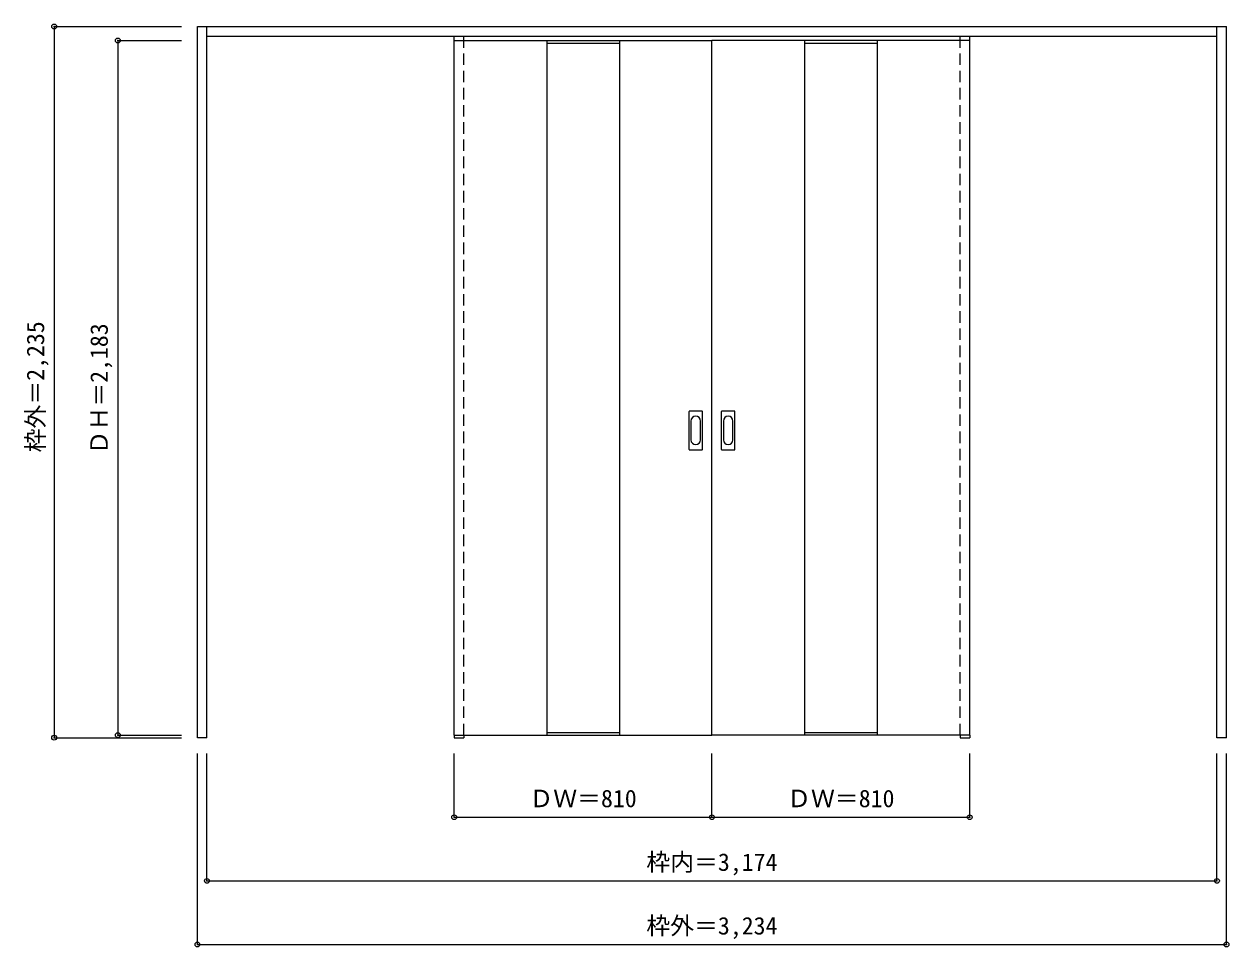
# Model space of a CAD drawing. Units: millimetres, scale not verified. Extents: x -1911 to 1875, y -1321 to 1579.
import ezdxf
from ezdxf.enums import TextEntityAlignment as Align

# ---------------------------------------------------------------- set-up
doc = ezdxf.new("R2010")
doc.units = ezdxf.units.MM
doc.header["$LTSCALE"] = 30
doc.header["$PDMODE"] = 32
doc.header["$PDSIZE"] = 15
doc.linetypes.add('DASHED1', pattern=[1.8, 1.2, -0.6])
doc.layers.add('0-0', color=3, linetype='Continuous')
doc.layers.add('0-1_寸法', color=7, linetype='Continuous')
doc.styles.add('ＭＳ ゴシック', font='')
doc.styles.get('ＭＳ ゴシック').set_extended_font_data('MS Gothic')

msp = doc.modelspace()

# ---------------------------------------------------------------- linework, layer by layer
at = {"layer": '0-0'}
for p, q in [((-1366.63, -663.15), (-1366.63, 1571.85)), ((-1366.63, 1571.85), (1867.37, 1571.85)), ((-1336.63, -663.15), (-1336.63, 1571.85)), ((1837.37, -663.15), (1837.37, 1571.85)), ((1867.37, -663.15), (1867.37, 1571.85)), ((-1336.63, 1541.85), (1837.37, 1541.85)), ((-559.63, 1527.85), (250.37, 1527.85)), ((-559.63, -655.15), (-559.63, 1527.85)), ((-268.63, 1527.85), (-268.63, -655.15)), ((-40.63, 1527.85), (-40.63, -655.15)), ((1060.37, 1527.85), (250.37, 1527.85)), ((250.37, -655.15), (250.37, 1527.85)), ((541.37, 1527.85), (541.37, -655.15)), ((769.37, 1527.85), (769.37, -655.15)), ((1060.37, -655.15), (1060.37, 1527.85)), ((178.37, 242.85), (178.37, 361.85)), ((218.87, 363.35), (179.87, 363.35)), ((220.37, 242.85), (220.37, 361.85)), ((280.37, 242.85), (280.37, 361.85)), ((320.87, 363.35), (281.87, 363.35)), ((322.37, 242.85), (322.37, 361.85)), ((179.87, 241.35), (218.87, 241.35)), ((281.87, 241.35), (320.87, 241.35)), ((-1336.63, -663.15), (-1366.63, -663.15)), ((-559.63, -655.15), (250.37, -655.15)), ((-559.63, -655.15), (-559.63, -663.15)), ((-559.63, -663.15), (-529.63, -663.15)), ((-529.63, -655.15), (-529.63, -663.15)), ((1060.37, -655.15), (250.37, -655.15)), ((1030.37, -655.15), (1030.37, -663.15)), ((1030.37, -663.15), (1060.37, -663.15)), ((1060.37, -655.15), (1060.37, -663.15)), ((1867.37, -663.15), (1837.37, -663.15))]:
    msp.add_line(p, q, dxfattribs=at)
at = {"layer": '0-0', "color": 4, "linetype": 'DASHED1'}
for p, q in [((-559.63, -655.15), (-559.63, 1541.85)), ((-529.63, -655.15), (-529.63, 1541.85)), ((-529.63, -655.15), (-529.63, 1527.85)), ((1030.37, -655.15), (1030.37, 1541.85)), ((1030.37, -655.15), (1030.37, 1527.85)), ((1060.37, -655.15), (1060.37, 1541.85))]:
    msp.add_line(p, q, dxfattribs=at)
at = {"layer": '0-0', "color": 7}
for p, q in [((-268.63, 1519.85), (-40.63, 1519.85)), ((541.37, 1519.85), (769.37, 1519.85)), ((184.37, 331.95), (184.37, 272.75)), ((214.37, 272.75), (214.37, 331.95)), ((286.37, 331.95), (286.37, 272.75)), ((316.37, 272.75), (316.37, 331.95)), ((-268.63, -647.15), (-40.63, -647.15)), ((541.37, -647.15), (769.37, -647.15))]:
    msp.add_line(p, q, dxfattribs=at)
at = {"layer": '0-0'}
for centre, start, end in [((179.87, 361.85), 90, 180), ((218.87, 361.85), 0, 90), ((281.87, 361.85), 90, 180), ((320.87, 361.85), 0, 90), ((179.87, 242.85), 180, 270), ((218.87, 242.85), 270, 0), ((281.87, 242.85), 180, 270), ((320.87, 242.85), 270, 0)]:
    msp.add_arc(centre, 1.5, start, end, dxfattribs=at)
at = {"layer": '0-0', "color": 7}
for centre, start, end in [((199.37, 331.95), 0, 180), ((301.37, 331.95), 0, 180), ((199.37, 272.75), 180, 0), ((301.37, 272.75), 180, 0)]:
    msp.add_arc(centre, 15, start, end, dxfattribs=at)
at = {"layer": '0-1_寸法', "color": 4}
for p, q in [((-1816.63, 1571.85), (-1816.63, -663.15)), ((-1816.63, 1571.85), (-1416.63, 1571.85)), ((-1616.63, 1527.85), (-1416.63, 1527.85)), ((-1616.63, 1527.85), (-1616.63, -655.15)), ((-1816.63, -663.15), (-1416.63, -663.15)), ((-1616.63, -655.15), (-1416.63, -655.15)), ((-1366.63, -1313.15), (-1366.63, -713.15)), ((-1336.63, -1113.15), (-1336.63, -713.15)), ((-559.63, -913.15), (-559.63, -713.15)), ((250.37, -913.15), (250.37, -713.15)), ((1060.37, -913.15), (1060.37, -713.15)), ((1837.37, -1113.15), (1837.37, -713.15)), ((1867.37, -1313.15), (1867.37, -713.15)), ((-559.63, -913.15), (1060.37, -913.15)), ((-1336.63, -1113.15), (1837.37, -1113.15)), ((-1366.63, -1313.15), (1867.37, -1313.15))]:
    msp.add_line(p, q, dxfattribs=at)
at = {"layer": '0-1_寸法'}
for p in [(-1816.63, 1571.85), (-1616.63, 1527.85), (-1816.63, -663.15), (-1616.63, -655.15), (-559.63, -913.15), (250.37, -913.15), (1060.37, -913.15), (-1336.63, -1113.15), (1837.37, -1113.15), (-1366.63, -1313.15), (1867.37, -1313.15)]:
    msp.add_point(p, dxfattribs=at)

# ---------------------------------------------------------------- texts
at = {"layer": '0-1_寸法', "style": 'ＭＳ ゴシック'}
for s, p in [('枠外＝2,235', (-1831.63, 233.35)), ('ＤＨ＝2,183', (-1631.63, 226.85))]:
    msp.add_text(s, height=54.99, rotation=90, dxfattribs=at).set_placement(p, align=Align.BOTTOM_LEFT)
for s, p in [('ＤＷ＝810', (-323.38, -898.15)), ('ＤＷ＝810', (486.62, -898.15)), ('枠内＝3,174', (44.12, -1098.15)), ('枠外＝3,234', (44.12, -1298.15))]:
    msp.add_text(s, height=54.99, dxfattribs=at).set_placement(p, align=Align.BOTTOM_LEFT)

doc.saveas('drawing.dxf')
